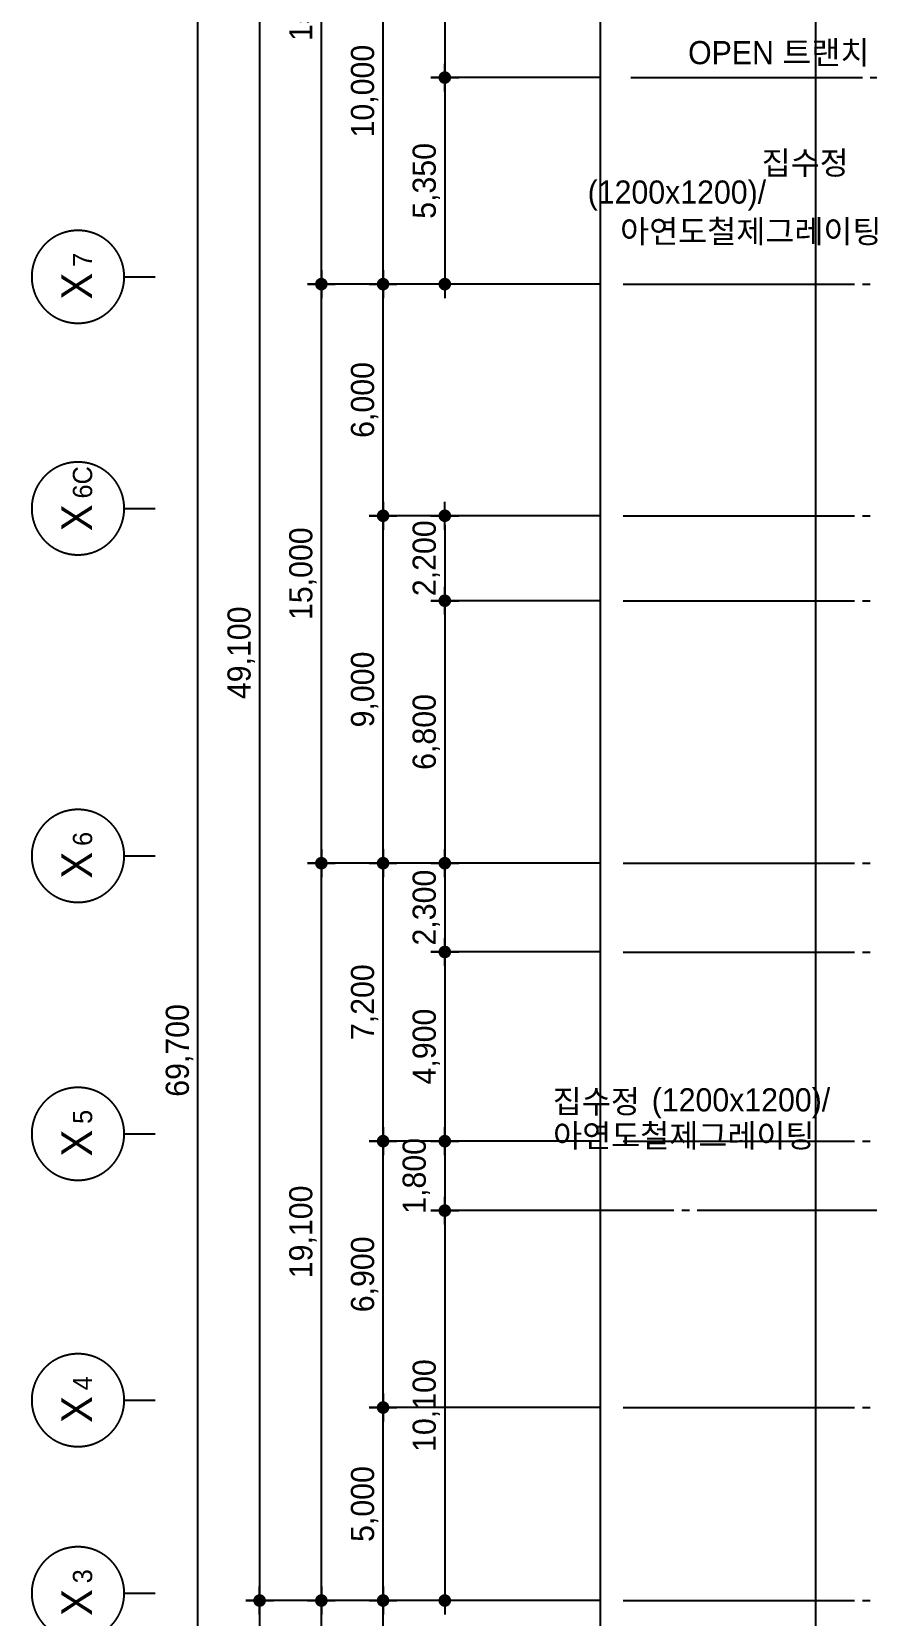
# Model space of a CAD drawing. Extents: x 13827183 to 13983685, y -1862231 to -1752052.
# Drawn here: x 13827274 to 13848936, y -1824785 to -1783737 of the extents above; entities that cross this region are included whole.
import ezdxf

# ---------------------------------------------------------------- set-up
doc = ezdxf.new("R2010")
doc.units = 0
doc.header["$LTSCALE"] = 100
doc.header["$MEASUREMENT"] = 0
doc.header["$PDSIZE"] = -10
doc.linetypes.add('CEN', pattern=[66, 60, -2, 2, -2])
doc.layers.get('0').update_dxf_attribs({"linetype": 'CONTINUOUS'})
doc.layers.get('Defpoints').update_dxf_attribs({"linetype": 'CONTINUOUS'})
for name, color, linetype in [('AXIS', 7, 'CEN'), ('CEN', 1, 'CEN'), ('DIM', 7, 'CONTINUOUS'), ('TEXT1', 7, 'CONTINUOUS')]:
    doc.layers.add(name, color=color, linetype=linetype)
doc.styles.add('굴림', font='H2HDRM.TTF')
doc.styles.add('돋음', font='Dotum.ttf', dxfattribs={"height": 3})
doc.dimstyles.new('DIM50', dxfattribs={"dimscale": 50, "dimtxt": 3, "dimasz": 1.2, "dimexe": 1, "dimexo": 1, "dimgap": 0.6, "dimtad": 1, "dimdec": 4, "dimzin": 0, "dimdsep": 46, "dimlunit": 6, "dimtxsty": '굴림', "dimblk": 'DOTT', "dimcen": 0.09, "dimadec": 0, "dimazin": 0, "dimtfac": 1, "dimtdec": 4, "dimtofl": 0, "dimtmove": 2, "dimatfit": 2, "dimldrblk": 'DOTT', "dimfxl": 1, "dimtolj": 1, "dimtzin": 0, "dimarcsym": 0})

# ---------------------------------------------------------------- blocks, each defined once
blk = doc.blocks.new('DOTT')
for p, q in [((-1.5, 0), (1.5, 0)), ((0, 1.5), (0, -1.5))]:
    blk.add_line(p, q)
at = {"color": 6, "const_width": 0.68}
blk.add_lwpolyline([(-0.34, 0, 1), (0.34, 0, 1)], format="xyb", close=True, dxfattribs=at)
blk = doc.blocks.new('*D19')
at = {"layer": 'Defpoints', "color": 0, "lineweight": -3}
for p in [(13834783, -1790277), (13842607, -1790277), (13842607, -1805277)]:
    blk.add_point(p, dxfattribs=at)
at = {"layer": 'DIM', "color": 7, "lineweight": -2}
for p, q in [((13842007, -1790277), (13834583, -1790277)), ((13834783, -1805037), (13834783, -1790517)), ((13842007, -1805277), (13834583, -1805277))]:
    blk.add_line(p, q, dxfattribs=at)
at = {"layer": 'DIM', "color": 7, "lineweight": -2, "xscale": 240, "yscale": 240, "zscale": 240}
for p, rotation in [((13834783, -1790277), 90), ((13834783, -1805277), 270)]:
    blk.add_blockref('DOTT', p, dxfattribs=dict(at, rotation=rotation))
at = {"layer": 'DIM', "color": 3, "insert": (13834305, -1797777), "char_height": 600, "attachment_point": 5, "rotation": 90, "style": '굴림'}
blk.add_mtext('\\A1;15,000', dxfattribs=at)
blk = doc.blocks.new('*D20')
at = {"layer": 'Defpoints', "color": 0, "lineweight": -3}
for p in [(13834783, -1775277), (13842607, -1775277), (13842607, -1790277)]:
    blk.add_point(p, dxfattribs=at)
at = {"layer": 'DIM', "color": 7, "lineweight": -2}
for p, q in [((13842007, -1775277), (13834583, -1775277)), ((13834783, -1790037), (13834783, -1775517)), ((13842007, -1790277), (13834583, -1790277))]:
    blk.add_line(p, q, dxfattribs=at)
at = {"layer": 'DIM', "color": 7, "lineweight": -2, "xscale": 240, "yscale": 240, "zscale": 240}
for p, rotation in [((13834783, -1775277), 90), ((13834783, -1790277), 270)]:
    blk.add_blockref('DOTT', p, dxfattribs=dict(at, rotation=rotation))
at = {"layer": 'DIM', "color": 3, "insert": (13834305, -1782777), "char_height": 600, "attachment_point": 5, "rotation": 90, "style": '굴림'}
blk.add_mtext('\\A1;15,000', dxfattribs=at)
blk = doc.blocks.new('*D21')
at = {"layer": 'Defpoints', "color": 0, "lineweight": -3}
for p in [(13834783, -1805277), (13842607, -1805277), (13842607, -1824377)]:
    blk.add_point(p, dxfattribs=at)
at = {"layer": 'DIM', "color": 7, "lineweight": -2}
for p, q in [((13842007, -1805277), (13834583, -1805277)), ((13834783, -1824137), (13834783, -1805517)), ((13842007, -1824377), (13834583, -1824377))]:
    blk.add_line(p, q, dxfattribs=at)
at = {"layer": 'DIM', "color": 7, "lineweight": -2, "xscale": 240, "yscale": 240, "zscale": 240}
for p, rotation in [((13834783, -1805277), 90), ((13834783, -1824377), 270)]:
    blk.add_blockref('DOTT', p, dxfattribs=dict(at, rotation=rotation))
at = {"layer": 'DIM', "color": 3, "insert": (13834305, -1814827), "char_height": 600, "attachment_point": 5, "rotation": 90, "style": '굴림'}
blk.add_mtext('\\A1;19,100', dxfattribs=at)
blk = doc.blocks.new('*D30')
at = {"layer": 'Defpoints', "color": 0, "lineweight": -3}
for p in [(13831583, -1775277), (13842607, -1775277), (13842607, -1844977)]:
    blk.add_point(p, dxfattribs=at)
at = {"layer": 'DIM', "color": 7, "lineweight": -2}
for p, q in [((13842007, -1775277), (13831383, -1775277)), ((13831583, -1844737), (13831583, -1775517)), ((13842007, -1844977), (13831383, -1844977))]:
    blk.add_line(p, q, dxfattribs=at)
at = {"layer": 'DIM', "color": 7, "lineweight": -2, "xscale": 240, "yscale": 240, "zscale": 240}
for p, rotation in [((13831583, -1775277), 90), ((13831583, -1844977), 270)]:
    blk.add_blockref('DOTT', p, dxfattribs=dict(at, rotation=rotation))
at = {"layer": 'DIM', "color": 3, "insert": (13831105, -1810127), "char_height": 600, "attachment_point": 5, "rotation": 90, "style": '굴림'}
blk.add_mtext('\\A1;69,700', dxfattribs=at)
blk = doc.blocks.new('*D32')
at = {"layer": 'Defpoints', "color": 0, "lineweight": -3}
for p in [(13836383, -1824377), (13842607, -1824377), (13842607, -1832177)]:
    blk.add_point(p, dxfattribs=at)
at = {"layer": 'DIM', "color": 7, "lineweight": -2}
for p, q in [((13842007, -1824377), (13836183, -1824377)), ((13836383, -1831937), (13836383, -1824617)), ((13842007, -1832177), (13836183, -1832177))]:
    blk.add_line(p, q, dxfattribs=at)
at = {"layer": 'DIM', "color": 7, "lineweight": -2, "xscale": 240, "yscale": 240, "zscale": 240}
for p, rotation in [((13836383, -1824377), 90), ((13836383, -1832177), 270)]:
    blk.add_blockref('DOTT', p, dxfattribs=dict(at, rotation=rotation))
at = {"layer": 'DIM', "color": 3, "insert": (13835905, -1828277), "char_height": 600, "attachment_point": 5, "rotation": 90, "style": '굴림'}
blk.add_mtext('\\A1;7,800', dxfattribs=at)
blk = doc.blocks.new('BOMBOM_S')
at = {"color": 7}
blk.add_line((0, 0.4), (0, 0), dxfattribs=at)
blk.add_lwpolyline([(-0.6, 1, 1), (0.6, 1, 1), (-0.6, 1, 1)], format="xyb", dxfattribs=at)
at = {"color": 1, "style": '돋음'}
for tag, p, height in [('X', (-0.295, 0.816), 0.4), ('N', (0.129, 0.816), 0.25)]:
    blk.add_attdef(tag, p, '', height=height, dxfattribs=at)
blk = doc.blocks.new('*D34')
at = {"layer": 'Defpoints', "color": 0, "lineweight": -3}
for p in [(13836383, -1819377), (13842607, -1819377), (13842607, -1824377)]:
    blk.add_point(p, dxfattribs=at)
at = {"layer": 'DIM', "color": 7, "lineweight": -2}
for p, q in [((13842007, -1819377), (13836183, -1819377)), ((13836383, -1824137), (13836383, -1819617)), ((13842007, -1824377), (13836183, -1824377))]:
    blk.add_line(p, q, dxfattribs=at)
at = {"layer": 'DIM', "color": 7, "lineweight": -2, "xscale": 240, "yscale": 240, "zscale": 240}
for p, rotation in [((13836383, -1819377), 90), ((13836383, -1824377), 270)]:
    blk.add_blockref('DOTT', p, dxfattribs=dict(at, rotation=rotation))
at = {"layer": 'DIM', "color": 3, "insert": (13835905, -1821877), "char_height": 600, "attachment_point": 5, "rotation": 90, "style": '굴림'}
blk.add_mtext('\\A1;5,000', dxfattribs=at)
blk = doc.blocks.new('*D35')
at = {"layer": 'Defpoints', "color": 0, "lineweight": -3}
for p in [(13836383, -1812477), (13842607, -1812477), (13842607, -1819377)]:
    blk.add_point(p, dxfattribs=at)
at = {"layer": 'DIM', "color": 7, "lineweight": -2}
for p, q in [((13842007, -1812477), (13836183, -1812477)), ((13836383, -1819137), (13836383, -1812717)), ((13842007, -1819377), (13836183, -1819377))]:
    blk.add_line(p, q, dxfattribs=at)
at = {"layer": 'DIM', "color": 7, "lineweight": -2, "xscale": 240, "yscale": 240, "zscale": 240}
for p, rotation in [((13836383, -1812477), 90), ((13836383, -1819377), 270)]:
    blk.add_blockref('DOTT', p, dxfattribs=dict(at, rotation=rotation))
at = {"layer": 'DIM', "color": 3, "insert": (13835905, -1815927), "char_height": 600, "attachment_point": 5, "rotation": 90, "style": '굴림'}
blk.add_mtext('\\A1;6,900', dxfattribs=at)
blk = doc.blocks.new('*D36')
at = {"layer": 'Defpoints', "color": 0, "lineweight": -3}
for p in [(13836383, -1805277), (13842607, -1805277), (13842607, -1812477)]:
    blk.add_point(p, dxfattribs=at)
at = {"layer": 'DIM', "color": 7, "lineweight": -2}
for p, q in [((13842007, -1805277), (13836183, -1805277)), ((13836383, -1812237), (13836383, -1805517)), ((13842007, -1812477), (13836183, -1812477))]:
    blk.add_line(p, q, dxfattribs=at)
at = {"layer": 'DIM', "color": 7, "lineweight": -2, "xscale": 240, "yscale": 240, "zscale": 240}
for p, rotation in [((13836383, -1805277), 90), ((13836383, -1812477), 270)]:
    blk.add_blockref('DOTT', p, dxfattribs=dict(at, rotation=rotation))
at = {"layer": 'DIM', "color": 3, "insert": (13835905, -1808877), "char_height": 600, "attachment_point": 5, "rotation": 90, "style": '굴림'}
blk.add_mtext('\\A1;7,200', dxfattribs=at)
blk = doc.blocks.new('*D37')
at = {"layer": 'Defpoints', "color": 0, "lineweight": -3}
for p in [(13836383, -1796277), (13842607, -1796277), (13842607, -1805277)]:
    blk.add_point(p, dxfattribs=at)
at = {"layer": 'DIM', "color": 7, "lineweight": -2}
for p, q in [((13842007, -1796277), (13836183, -1796277)), ((13836383, -1805037), (13836383, -1796517)), ((13842007, -1805277), (13836183, -1805277))]:
    blk.add_line(p, q, dxfattribs=at)
at = {"layer": 'DIM', "color": 7, "lineweight": -2, "xscale": 240, "yscale": 240, "zscale": 240}
for p, rotation in [((13836383, -1796277), 90), ((13836383, -1805277), 270)]:
    blk.add_blockref('DOTT', p, dxfattribs=dict(at, rotation=rotation))
at = {"layer": 'DIM', "color": 3, "insert": (13835905, -1800777), "char_height": 600, "attachment_point": 5, "rotation": 90, "style": '굴림'}
blk.add_mtext('\\A1;9,000', dxfattribs=at)
blk = doc.blocks.new('*D38')
at = {"layer": 'Defpoints', "color": 0, "lineweight": -3}
for p in [(13836383, -1790277), (13842607, -1790277), (13842607, -1796277)]:
    blk.add_point(p, dxfattribs=at)
at = {"layer": 'DIM', "color": 7, "lineweight": -2}
for p, q in [((13842007, -1790277), (13836183, -1790277)), ((13836383, -1796037), (13836383, -1790517)), ((13842007, -1796277), (13836183, -1796277))]:
    blk.add_line(p, q, dxfattribs=at)
at = {"layer": 'DIM', "color": 7, "lineweight": -2, "xscale": 240, "yscale": 240, "zscale": 240}
for p, rotation in [((13836383, -1790277), 90), ((13836383, -1796277), 270)]:
    blk.add_blockref('DOTT', p, dxfattribs=dict(at, rotation=rotation))
at = {"layer": 'DIM', "color": 3, "insert": (13835905, -1793277), "char_height": 600, "attachment_point": 5, "rotation": 90, "style": '굴림'}
blk.add_mtext('\\A1;6,000', dxfattribs=at)
blk = doc.blocks.new('*D39')
at = {"layer": 'Defpoints', "color": 0, "lineweight": -3}
for p in [(13836383, -1780277), (13842607, -1780277), (13842607, -1790277)]:
    blk.add_point(p, dxfattribs=at)
at = {"layer": 'DIM', "color": 7, "lineweight": -2}
for p, q in [((13842007, -1780277), (13836183, -1780277)), ((13836383, -1790037), (13836383, -1780517)), ((13842007, -1790277), (13836183, -1790277))]:
    blk.add_line(p, q, dxfattribs=at)
at = {"layer": 'DIM', "color": 7, "lineweight": -2, "xscale": 240, "yscale": 240, "zscale": 240}
for p, rotation in [((13836383, -1780277), 90), ((13836383, -1790277), 270)]:
    blk.add_blockref('DOTT', p, dxfattribs=dict(at, rotation=rotation))
at = {"layer": 'DIM', "color": 3, "insert": (13835905, -1785277), "char_height": 600, "attachment_point": 5, "rotation": 90, "style": '굴림'}
blk.add_mtext('\\A1;10,000', dxfattribs=at)
blk = doc.blocks.new('*D42')
at = {"layer": 'Defpoints', "color": 0, "lineweight": -3}
for p in [(13842607, -1824377), (13833183, -1844977), (13842607, -1844977)]:
    blk.add_point(p, dxfattribs=at)
at = {"layer": 'DIM', "color": 7, "lineweight": -2}
for p, q in [((13842007, -1824377), (13832983, -1824377)), ((13833183, -1824617), (13833183, -1844737)), ((13842007, -1844977), (13832983, -1844977))]:
    blk.add_line(p, q, dxfattribs=at)
at = {"layer": 'DIM', "color": 7, "lineweight": -2, "xscale": 240, "yscale": 240, "zscale": 240}
for p, rotation in [((13833183, -1824377), 90), ((13833183, -1844977), 270)]:
    blk.add_blockref('DOTT', p, dxfattribs=dict(at, rotation=rotation))
at = {"layer": 'DIM', "color": 3, "insert": (13832705, -1834677), "char_height": 600, "attachment_point": 5, "rotation": 90, "style": '굴림'}
blk.add_mtext('\\A1;20,600', dxfattribs=at)
blk = doc.blocks.new('*D43')
at = {"layer": 'Defpoints', "color": 0, "lineweight": -3}
for p in [(13842607, -1775277), (13833183, -1824377), (13842607, -1824377)]:
    blk.add_point(p, dxfattribs=at)
at = {"layer": 'DIM', "color": 7, "lineweight": -2}
for p, q in [((13842007, -1775277), (13832983, -1775277)), ((13833183, -1775517), (13833183, -1824137)), ((13842007, -1824377), (13832983, -1824377))]:
    blk.add_line(p, q, dxfattribs=at)
at = {"layer": 'DIM', "color": 7, "lineweight": -2, "xscale": 240, "yscale": 240, "zscale": 240}
for p, rotation in [((13833183, -1775277), 90), ((13833183, -1824377), 270)]:
    blk.add_blockref('DOTT', p, dxfattribs=dict(at, rotation=rotation))
at = {"layer": 'DIM', "color": 3, "insert": (13832705, -1799827), "char_height": 600, "attachment_point": 5, "rotation": 90, "style": '굴림'}
blk.add_mtext('\\A1;49,100', dxfattribs=at)
blk = doc.blocks.new('*D72')
at = {"layer": 'Defpoints', "color": 0, "lineweight": -3}
for p in [(13842607, -1798477), (13837983, -1805277), (13842607, -1805277)]:
    blk.add_point(p, dxfattribs=at)
at = {"layer": 'DIM', "color": 7, "lineweight": -2}
for p, q in [((13842007, -1798477), (13837783, -1798477)), ((13837983, -1798717), (13837983, -1805037)), ((13842007, -1805277), (13837783, -1805277))]:
    blk.add_line(p, q, dxfattribs=at)
at = {"layer": 'DIM', "color": 7, "lineweight": -2, "xscale": 240, "yscale": 240, "zscale": 240}
for p, rotation in [((13837983, -1798477), 90), ((13837983, -1805277), 270)]:
    blk.add_blockref('DOTT', p, dxfattribs=dict(at, rotation=rotation))
at = {"layer": 'DIM', "color": 3, "insert": (13837505, -1801877), "char_height": 600, "attachment_point": 5, "rotation": 90, "style": '굴림'}
blk.add_mtext('\\A1;6,800', dxfattribs=at)
blk = doc.blocks.new('*D73')
at = {"layer": 'Defpoints', "color": 0, "lineweight": -3}
for p in [(13842607, -1796277), (13837983, -1798477), (13842607, -1798477)]:
    blk.add_point(p, dxfattribs=at)
at = {"layer": 'DIM', "color": 7, "lineweight": -2}
for p, q in [((13842007, -1796277), (13837783, -1796277)), ((13837983, -1796517), (13837983, -1798237)), ((13842007, -1798477), (13837783, -1798477))]:
    blk.add_line(p, q, dxfattribs=at)
at = {"layer": 'DIM', "color": 7, "lineweight": -2, "xscale": 240, "yscale": 240, "zscale": 240}
for p, rotation in [((13837983, -1796277), 90), ((13837983, -1798477), 270)]:
    blk.add_blockref('DOTT', p, dxfattribs=dict(at, rotation=rotation))
at = {"layer": 'DIM', "color": 3, "insert": (13837505, -1797377), "char_height": 600, "attachment_point": 5, "rotation": 90, "style": '굴림'}
blk.add_mtext('\\A1;2,200', dxfattribs=at)
blk = doc.blocks.new('*D74')
at = {"layer": 'Defpoints', "color": 0, "lineweight": -3}
for p in [(13842607, -1805277), (13837983, -1807577), (13842607, -1807577)]:
    blk.add_point(p, dxfattribs=at)
at = {"layer": 'DIM', "color": 7, "lineweight": -2}
for p, q in [((13842007, -1805277), (13837783, -1805277)), ((13837983, -1805517), (13837983, -1807337)), ((13842007, -1807577), (13837783, -1807577))]:
    blk.add_line(p, q, dxfattribs=at)
at = {"layer": 'DIM', "color": 7, "lineweight": -2, "xscale": 240, "yscale": 240, "zscale": 240}
for p, rotation in [((13837983, -1805277), 90), ((13837983, -1807577), 270)]:
    blk.add_blockref('DOTT', p, dxfattribs=dict(at, rotation=rotation))
at = {"layer": 'DIM', "color": 3, "insert": (13837505, -1806427), "char_height": 600, "attachment_point": 5, "rotation": 90, "style": '굴림'}
blk.add_mtext('\\A1;2,300', dxfattribs=at)
blk = doc.blocks.new('*D75')
at = {"layer": 'Defpoints', "color": 0, "lineweight": -3}
for p in [(13842607, -1807577), (13837983, -1812477), (13842607, -1812477)]:
    blk.add_point(p, dxfattribs=at)
at = {"layer": 'DIM', "color": 7, "lineweight": -2}
for p, q in [((13842007, -1807577), (13837783, -1807577)), ((13837983, -1807817), (13837983, -1812237)), ((13842007, -1812477), (13837783, -1812477))]:
    blk.add_line(p, q, dxfattribs=at)
at = {"layer": 'DIM', "color": 7, "lineweight": -2, "xscale": 240, "yscale": 240, "zscale": 240}
for p, rotation in [((13837983, -1807577), 90), ((13837983, -1812477), 270)]:
    blk.add_blockref('DOTT', p, dxfattribs=dict(at, rotation=rotation))
at = {"layer": 'DIM', "color": 3, "insert": (13837505, -1810027), "char_height": 600, "attachment_point": 5, "rotation": 90, "style": '굴림'}
blk.add_mtext('\\A1;4,900', dxfattribs=at)
blk = doc.blocks.new('*D98')
at = {"layer": 'Defpoints', "color": 0, "lineweight": -3}
for p in [(13842607, -1779727), (13837983, -1784927), (13842607, -1784927)]:
    blk.add_point(p, dxfattribs=at)
at = {"layer": 'DIM', "color": 7, "lineweight": -2}
for p, q in [((13842007, -1779727), (13837783, -1779727)), ((13837983, -1779967), (13837983, -1784687)), ((13842007, -1784927), (13837783, -1784927))]:
    blk.add_line(p, q, dxfattribs=at)
at = {"layer": 'DIM', "color": 7, "lineweight": -2, "xscale": 240, "yscale": 240, "zscale": 240}
for p, rotation in [((13837983, -1779727), 90), ((13837983, -1784927), 270)]:
    blk.add_blockref('DOTT', p, dxfattribs=dict(at, rotation=rotation))
at = {"layer": 'DIM', "color": 3, "insert": (13837505, -1782327), "char_height": 600, "attachment_point": 5, "rotation": 90, "style": '굴림'}
blk.add_mtext('\\A1;5,200', dxfattribs=at)
blk = doc.blocks.new('*D99')
at = {"layer": 'Defpoints', "color": 0, "lineweight": -3}
for p in [(13842607, -1784927), (13837983, -1790277), (13842607, -1790277)]:
    blk.add_point(p, dxfattribs=at)
at = {"layer": 'DIM', "color": 7, "lineweight": -2}
for p, q in [((13842007, -1784927), (13837783, -1784927)), ((13837983, -1785167), (13837983, -1790037)), ((13842007, -1790277), (13837783, -1790277))]:
    blk.add_line(p, q, dxfattribs=at)
at = {"layer": 'DIM', "color": 7, "lineweight": -2, "xscale": 240, "yscale": 240, "zscale": 240}
for p, rotation in [((13837983, -1784927), 90), ((13837983, -1790277), 270)]:
    blk.add_blockref('DOTT', p, dxfattribs=dict(at, rotation=rotation))
at = {"layer": 'DIM', "color": 3, "insert": (13837505, -1787602), "char_height": 600, "attachment_point": 5, "rotation": 90, "style": '굴림'}
blk.add_mtext('\\A1;5,350', dxfattribs=at)
blk = doc.blocks.new('*D117')
at = {"layer": 'Defpoints', "color": 0, "lineweight": -3}
for p in [(13842607, -1812477), (13837983, -1814277), (13842607, -1814277)]:
    blk.add_point(p, dxfattribs=at)
at = {"layer": 'DIM', "color": 7, "lineweight": -2}
for p, q in [((13842007, -1812477), (13837783, -1812477)), ((13837983, -1812717), (13837983, -1814037)), ((13842007, -1814277), (13837783, -1814277))]:
    blk.add_line(p, q, dxfattribs=at)
at = {"layer": 'DIM', "color": 7, "lineweight": -2, "xscale": 240, "yscale": 240, "zscale": 240}
for p, rotation in [((13837983, -1812477), 90), ((13837983, -1814277), 270)]:
    blk.add_blockref('DOTT', p, dxfattribs=dict(at, rotation=rotation))
at = {"layer": 'DIM', "color": 3, "insert": (13837245, -1813377), "char_height": 600, "attachment_point": 5, "rotation": 90, "style": '굴림'}
blk.add_mtext('\\A1;1,800', dxfattribs=at)
blk = doc.blocks.new('*D118')
at = {"layer": 'Defpoints', "color": 0, "lineweight": -3}
for p in [(13842607, -1814277), (13837983, -1824377), (13842607, -1824377)]:
    blk.add_point(p, dxfattribs=at)
at = {"layer": 'DIM', "color": 7, "lineweight": -2}
for p, q in [((13842007, -1814277), (13837783, -1814277)), ((13837983, -1814517), (13837983, -1824137)), ((13842007, -1824377), (13837783, -1824377))]:
    blk.add_line(p, q, dxfattribs=at)
at = {"layer": 'DIM', "color": 7, "lineweight": -2, "xscale": 240, "yscale": 240, "zscale": 240}
for p, rotation in [((13837983, -1814277), 90), ((13837983, -1824377), 270)]:
    blk.add_blockref('DOTT', p, dxfattribs=dict(at, rotation=rotation))
at = {"layer": 'DIM', "color": 3, "insert": (13837505, -1819327), "char_height": 600, "attachment_point": 5, "rotation": 90, "style": '굴림'}
blk.add_mtext('\\A1;10,100', dxfattribs=at)
blk = doc.blocks.new('*D134')
at = {"layer": 'Defpoints', "color": 0, "lineweight": -3}
for p in [(13834783, -1824377), (13842607, -1824377), (13842607, -1833477)]:
    blk.add_point(p, dxfattribs=at)
at = {"layer": 'DIM', "color": 7, "lineweight": -2}
for p, q in [((13842007, -1824377), (13834583, -1824377)), ((13834783, -1833237), (13834783, -1824617)), ((13842007, -1833477), (13834583, -1833477))]:
    blk.add_line(p, q, dxfattribs=at)
at = {"layer": 'DIM', "color": 7, "lineweight": -2, "xscale": 240, "yscale": 240, "zscale": 240}
for p, rotation in [((13834783, -1824377), 90), ((13834783, -1833477), 270)]:
    blk.add_blockref('DOTT', p, dxfattribs=dict(at, rotation=rotation))
at = {"layer": 'DIM', "color": 3, "insert": (13834305, -1828927), "char_height": 600, "attachment_point": 5, "rotation": 90, "style": '굴림'}
blk.add_mtext('\\A1;9,100', dxfattribs=at)

msp = doc.modelspace()

# ---------------------------------------------------------------- linework, layer by layer
at = {"color": 2}
msp.add_line((13847599.98856, -1852077.37395), (13847599.98856, -1771669.48029), dxfattribs=at)
at = {"layer": 'CEN', "linetype": 'CEN'}
for p, q in [((13842806.80992, -1784927.37395), (13863542.07158, -1784927.37395)), ((13842606.80992, -1790277.37395), (13938970.80992, -1790277.37395)), ((13842606.80992, -1790277.37395), (13938970.80992, -1790277.37395)), ((13842606.80992, -1790277.37395), (13938970.80992, -1790277.37395)), ((13842606.80992, -1796277.37395), (13938970.80992, -1796277.37395)), ((13842606.80992, -1798477.37395), (13865759.80992, -1798477.37395)), ((13842606.80992, -1805277.37395), (13938970.80992, -1805277.37395)), ((13842606.80992, -1805277.37395), (13938970.80992, -1805277.37395)), ((13842606.80992, -1805277.37395), (13938970.80992, -1805277.37395)), ((13842606.80992, -1807577.37395), (13863459.80992, -1807577.37395)), ((13842606.80992, -1812477.37395), (13938970.80992, -1812477.37395)), ((13857124.02394, -1814277.43607), (13842006.80992, -1814277.43607)), ((13842606.80992, -1819377.37395), (13938970.80992, -1819377.37395)), ((13842606.80992, -1824377.37395), (13938970.80992, -1824377.37395))]:
    msp.add_line(p, q, dxfattribs=at)
at = {"layer": 'Defpoints', "color": 76}
msp.add_line((13842006.80992, -1768045.95467), (13842006.80992, -1852077.37395), dxfattribs=at)

# ---------------------------------------------------------------- block references
at = {"layer": 'AXIS', "xscale": 2000, "yscale": 2000, "zscale": 2000, "rotation": 90}
for p, values in [((13830473.95654, -1790087.37395), {'X': 'X', 'N': '7'}), ((13830473.95654, -1796087.37395), {'X': 'X', 'N': '6C'}), ((13830473.95654, -1805087.37395), {'X': 'X', 'N': '6'}), ((13830473.95654, -1812287.37395), {'X': 'X', 'N': '5'}), ((13830473.95654, -1819187.37395), {'X': 'X', 'N': '4'}), ((13830473.95654, -1824187.37395), {'X': 'X', 'N': '3'})]:
    msp.add_blockref('BOMBOM_S', p, dxfattribs=at).add_auto_attribs(values)

# ---------------------------------------------------------------- texts
at = {"layer": 'TEXT1', "style": '돋음'}
for s, p in [('OPEN 트랜치', (13844289.22982, -1784579.25374)), ('집수정', (13846195.02038, -1787435.2945)), ('(1200x1200)/', (13841686.58324, -1788191.55786)), ('아연도철제그레이팅', (13842527.54826, -1789210.37395)), ('집수정', (13840781.28204, -1811748.70977)), ('(1200x1200)/', (13843347.28891, -1811706.97312)), ('아연도철제그레이팅', (13840790.25392, -1812635.78922))]:
    msp.add_text(s, height=600, dxfattribs=at).set_placement(p)

# ---------------------------------------------------------------- dimensions: what is measured, and where the dimension line sits
at = {"layer": 'DIM'}
for base, p1, p2, picture, middle in [((13831582.8099167496, -1775277.373948659), (13842606.8099167496, -1844977.373948659), (13842606.8099167496, -1775277.373948659), '*D30', (13831104.7334679198, -1810127.373948657)), ((13833182.80992, -1824377.37395), (13842606.80992, -1775277.37395), (13842606.80992, -1824377.37395), '*D43', (13832705.4733, -1799827.37395)), ((13834782.80992, -1775277.37395), (13842606.80992, -1790277.37395), (13842606.80992, -1775277.37395), '*D20', (13834305.4733, -1782777.37395)), ((13837982.80992, -1784927.37395), (13842606.80992, -1779727.37395), (13842606.80992, -1784927.37395), '*D98', (13837504.73347, -1782327.37395)), ((13836382.80992, -1780277.37395), (13842606.80992, -1790277.37395), (13842606.80992, -1780277.37395), '*D39', (13835905.4733, -1785277.37395)), ((13837982.80992, -1790277.37395), (13842606.80992, -1784927.37395), (13842606.80992, -1790277.37395), '*D99', (13837504.73347, -1787602.37395)), ((13834782.80992, -1790277.37395), (13842606.80992, -1805277.37395), (13842606.80992, -1790277.37395), '*D19', (13834305.4733, -1797777.37395)), ((13836382.80992, -1790277.37395), (13842606.80992, -1796277.37395), (13842606.80992, -1790277.37395), '*D38', (13835904.73347, -1793277.37395)), ((13836382.80992, -1796277.37395), (13842606.80992, -1805277.37395), (13842606.80992, -1796277.37395), '*D37', (13835905.4733, -1800777.37395)), ((13837982.80992, -1798477.37395), (13842606.80992, -1796277.37395), (13842606.80992, -1798477.37395), '*D73', (13837504.73347, -1797377.37395)), ((13837982.80992, -1805277.37395), (13842606.80992, -1798477.37395), (13842606.80992, -1805277.37395), '*D72', (13837504.73347, -1801877.37395)), ((13834782.80992, -1805277.37395), (13842606.80992, -1824377.37395), (13842606.80992, -1805277.37395), '*D21', (13834305.4733, -1814827.37395)), ((13836382.80992, -1805277.37395), (13842606.80992, -1812477.37395), (13842606.80992, -1805277.37395), '*D36', (13835904.73347, -1808877.37395)), ((13837982.80992, -1807577.37395), (13842606.80992, -1805277.37395), (13842606.80992, -1807577.37395), '*D74', (13837504.73347, -1806427.37395)), ((13837982.80992, -1812477.37395), (13842606.80992, -1807577.37395), (13842606.80992, -1812477.37395), '*D75', (13837505.4733, -1810027.37395)), ((13836382.80992, -1812477.37395), (13842606.80992, -1819377.37395), (13842606.80992, -1812477.37395), '*D35', (13835904.73347, -1815927.37395)), ((13837982.80992, -1814277.43607), (13842606.80992, -1812477.37395), (13842606.80992, -1814277.43607), '*D117', (13837245.4733, -1813377.40501)), ((13837982.80992, -1824377.37395), (13842606.80992, -1814277.43607), (13842606.80992, -1824377.37395), '*D118', (13837505.4733, -1819327.40501)), ((13836382.80992, -1819377.37395), (13842606.80992, -1824377.37395), (13842606.80992, -1819377.37395), '*D34', (13835905.4733, -1821877.37395)), ((13833182.80992, -1844977.37395), (13842606.80992, -1824377.37395), (13842606.80992, -1844977.37395), '*D42', (13832704.73347, -1834677.37395)), ((13834782.80992, -1824377.37395), (13842606.80992, -1833477.37395), (13842606.80992, -1824377.37395), '*D134', (13834305.4733, -1828927.37395)), ((13836382.80992, -1824377.37395), (13842606.80992, -1832177.37395), (13842606.80992, -1824377.37395), '*D32', (13835905.4733, -1828277.37395))]:
    dim = msp.add_linear_dim(base=base, p1=p1, p2=p2, angle=90, dimstyle='DIM50', override={"dimscale": 200, "dimexo": 3}, dxfattribs=at)
    dim.commit()
    dim.dimension.update_dxf_attribs({"geometry": picture, "text_midpoint": middle})

doc.saveas('drawing.dxf')
